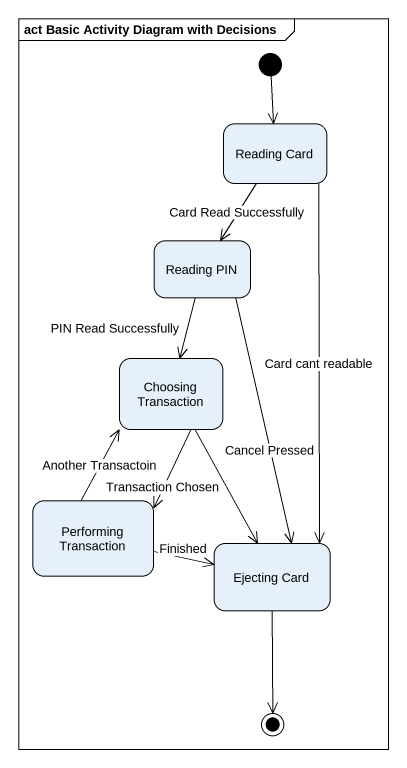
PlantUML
@startuml
mainframe act Basic Activity Diagram with Decisions
hide empty description
state "Reading Card" as Reading_Card
state "Reading PIN" as Reading_PIN
state "Choosing Transaction" as Choosing_Transaction
state "Performing Transaction" as Performing_Transaction
state "Ejecting Card" as Ejecting_Card
[*] --> Reading_Card
Reading_Card --> Reading_PIN : Card Read Successfully
Reading_Card --> Ejecting_Card : Card cant readable
Reading_PIN --> Choosing_Transaction : PIN Read Successfully
Reading_PIN --> Ejecting_Card : Cancel Pressed
Choosing_Transaction --> Performing_Transaction : Transaction Chosen
Choosing_Transaction --> Ejecting_Card
Performing_Transaction -up-> Choosing_Transaction : Another Transactoin
Performing_Transaction -right-> Ejecting_Card : Finished
Ejecting_Card --> [*]
@enduml
